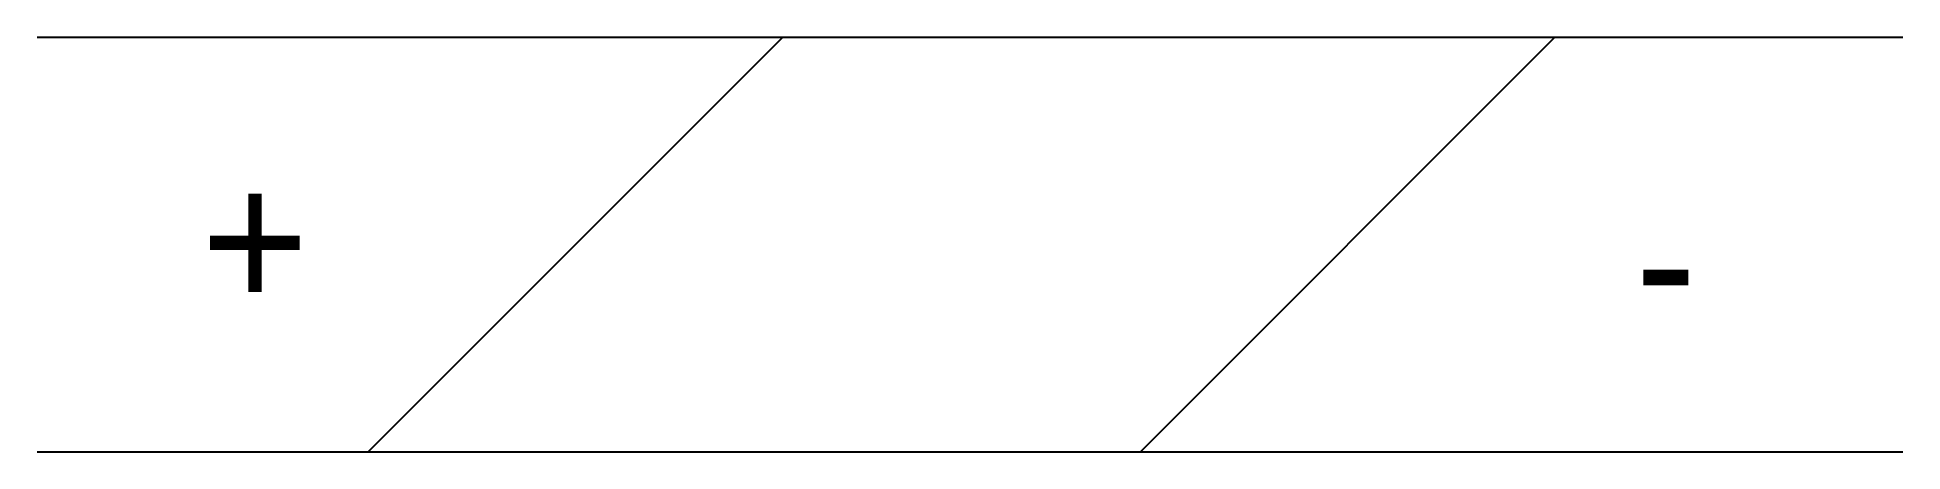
# Model space of a CAD drawing. Header units: metres. Extents: x 11 to 2711, y 13 to 613.
import ezdxf

# ---------------------------------------------------------------- set-up
doc = ezdxf.new("R2010")
doc.units = ezdxf.units.M
doc.layers.add('2', color=7, linetype='Continuous')

msp = doc.modelspace()

# ---------------------------------------------------------------- linework, layer by layer
for p, q in [((10.74, 613.48), (2710.74, 613.48)), ((10.74, 13.48), (2710.74, 13.48))]:
    msp.add_line(p, q)
at = {"layer": '2'}
for p, q in [((489.73, 13.48), (1089.73, 613.48)), ((1607.37, 13.48), (2207.37, 613.48))]:
    msp.add_line(p, q, dxfattribs=at)

# ---------------------------------------------------------------- texts
for s, p in [('+', (247.66, 219.37)), ('-', (2323.28, 188.49))]:
    msp.add_text(s, height=200, dxfattribs=at).set_placement(p)

doc.saveas('drawing.dxf')
